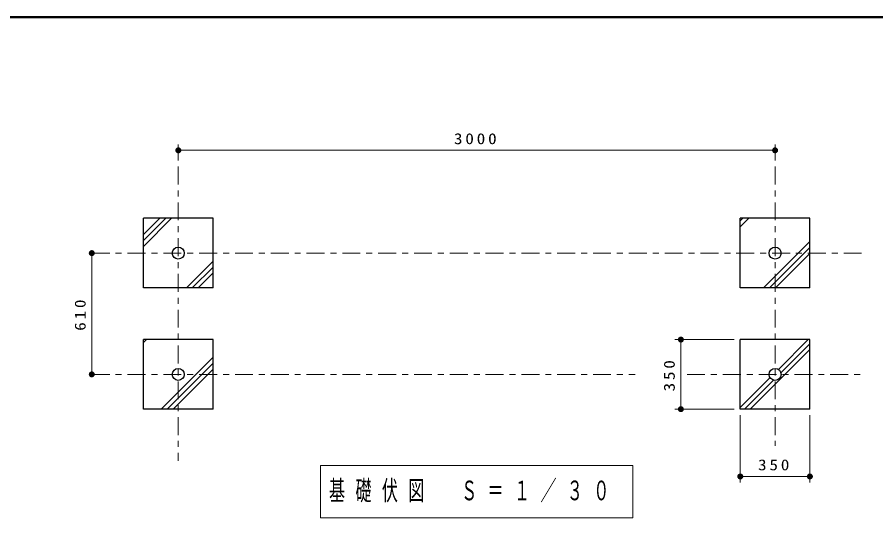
# Model space of a CAD drawing. Units: millimetres on the paper, with parts at other scales. Extents: x -365 to 0, y -61 to 257.
# Drawn here: x -237.9 to -94, y 173.1 to 257 of the extents above; entities that cross this region are included whole.
import ezdxf

# ---------------------------------------------------------------- set-up
doc = ezdxf.new("R2010")
doc.units = ezdxf.units.MM
doc.linetypes.add('USER2', pattern=[6, 3, -1, 1, -1])
doc.layers.add('1_30', color=7, linetype='Continuous', lineweight=25)
doc.layers.add('NAKAMURA図枠', color=7, linetype='Continuous', lineweight=13)
doc.styles.add('ＭＳ ゴシック', font='')
doc.styles.get('ＭＳ ゴシック').set_extended_font_data('MS Gothic')

# ---------------------------------------------------------------- blocks, each defined once
blk = doc.blocks.new('filled_dot')
at = {"color": 0, "linetype": 'Continuous', "lineweight": -2, "const_width": 1.25}
blk.add_lwpolyline([(-0.625, 0, 1), (0.625, 0, 1)], format="xyb", close=True, dxfattribs=at)

msp = doc.modelspace()

# ---------------------------------------------------------------- linework, layer by layer
at = {"layer": '1_30', "lineweight": 13}
for p, q in [((-210.891, 232.943), (-210.891, 235.675)), ((-210.891, 234.675), (-110.891, 234.675)), ((-110.891, 232.943), (-110.891, 235.675)), ((-216.725, 220.55), (-213.998, 223.276)), ((-216.725, 219.56), (-213.008, 223.276)), ((-216.725, 218.57), (-212.019, 223.276)), ((-116.725, 222.828), (-116.276, 223.276)), ((-116.725, 221.838), (-115.286, 223.276)), ((-112.811, 211.61), (-105.058, 219.362)), ((-225.391, 197.11), (-225.391, 217.443)), ((-111.821, 211.61), (-105.058, 218.373)), ((-110.831, 211.61), (-105.058, 217.383)), ((-209.543, 211.61), (-205.058, 216.095)), ((-208.553, 211.61), (-205.058, 215.105)), ((-207.563, 211.61), (-205.058, 214.115)), ((-216.725, 202.448), (-216.23, 202.943)), ((-117.725, 202.943), (-127.674, 202.943)), ((-126.674, 191.276), (-126.674, 202.943)), ((-110.345, 197.953), (-105.355, 202.943)), ((-109.925, 197.384), (-105.058, 202.251)), ((-115.042, 191.276), (-105.058, 201.261)), ((-213.754, 191.276), (-205.058, 199.973)), ((-212.764, 191.276), (-205.058, 198.983)), ((-211.774, 191.276), (-205.058, 197.993)), ((-116.725, 191.574), (-111.735, 196.564)), ((-116.032, 191.276), (-111.166, 196.143)), ((-117.725, 191.276), (-127.674, 191.276)), ((-116.725, 190.276), (-116.725, 178.995)), ((-105.058, 190.276), (-105.058, 178.995)), ((-187.041, 181.858), (-187.041, 173.058)), ((-134.741, 181.858), (-187.041, 181.858)), ((-134.741, 173.058), (-134.741, 181.858)), ((-105.058, 179.995), (-116.725, 179.995)), ((-187.041, 173.058), (-134.741, 173.058))]:
    msp.add_line(p, q, dxfattribs=at)
at = {"layer": '1_30', "color": 1, "linetype": 'USER2', "lineweight": 13}
for p, q in [((-210.891, 231.943), (-210.891, 182.61)), ((-110.891, 231.943), (-110.891, 185.102)), ((-225.391, 217.443), (-96.391, 217.443)), ((-225.391, 197.11), (-134.319, 197.11)), ((-125.641, 197.11), (-96.391, 197.11))]:
    msp.add_line(p, q, dxfattribs=at)
at = {"layer": '1_30'}
for p, q in [((-205.058, 223.276), (-216.725, 223.276)), ((-216.725, 211.61), (-216.725, 223.276)), ((-205.058, 211.61), (-205.058, 223.276)), ((-105.058, 223.276), (-116.725, 223.276)), ((-116.725, 211.61), (-116.725, 223.276)), ((-105.058, 211.61), (-105.058, 223.276)), ((-205.058, 211.61), (-216.725, 211.61)), ((-105.058, 211.61), (-116.725, 211.61)), ((-205.058, 202.943), (-216.725, 202.943)), ((-216.725, 191.276), (-216.725, 202.943)), ((-205.058, 191.276), (-205.058, 202.943)), ((-105.058, 202.943), (-116.725, 202.943)), ((-116.725, 191.276), (-116.725, 202.943)), ((-105.058, 191.276), (-105.058, 202.943)), ((-205.058, 191.276), (-216.725, 191.276)), ((-105.058, 191.276), (-116.725, 191.276))]:
    msp.add_line(p, q, dxfattribs=at)
for centre in [(-210.891, 217.443), (-110.891, 217.443), (-210.891, 197.11), (-110.891, 197.11)]:
    msp.add_circle(centre, 1.005, dxfattribs=at)
at = {"layer": 'NAKAMURA図枠', "lineweight": 50}
msp.add_line((0, 257), (-365, 257), dxfattribs=at)

# ---------------------------------------------------------------- block references
at = {"layer": '1_30', "lineweight": 13, "xscale": 0.4, "yscale": 0.4}
for p in [(-210.891, 234.675), (-116.725, 179.995)]:
    msp.add_blockref('filled_dot', p, dxfattribs=at)
for p, rotation in [((-110.891, 234.675), 180), ((-225.391, 217.443), 270), ((-126.674, 202.943), 270), ((-225.391, 197.11), 90), ((-126.674, 191.276), 90), ((-105.058, 179.995), 180)]:
    msp.add_blockref('filled_dot', p, dxfattribs=dict(at, rotation=rotation))

# ---------------------------------------------------------------- texts
at = {"layer": '1_30', "style": 'ＭＳ ゴシック'}
for s, insert, char_height, attachment_point in [('\\T1.33;\\W1.15;3000', (-160.891, 235.675), 1.833, 8), ('\\T1.33;\\W1.15;350', (-110.891, 180.995), 1.833, 8), ('\\T1.64;\\W0.6;基礎伏図\u3000Ｓ＝１／３０', (-185.641, 177.458), 3.299, 4)]:
    msp.add_mtext(s, dxfattribs=dict(at, insert=insert, char_height=char_height, attachment_point=attachment_point))
at = {"layer": '1_30', "char_height": 1.833, "attachment_point": 8, "rotation": 90, "style": 'ＭＳ ゴシック'}
for s, insert in [('\\T1.33;\\W1.15;610', (-226.391, 207.276)), ('\\T1.33;\\W1.15;350', (-127.674, 197.11))]:
    msp.add_mtext(s, dxfattribs=dict(at, insert=insert))

doc.saveas('drawing.dxf')
